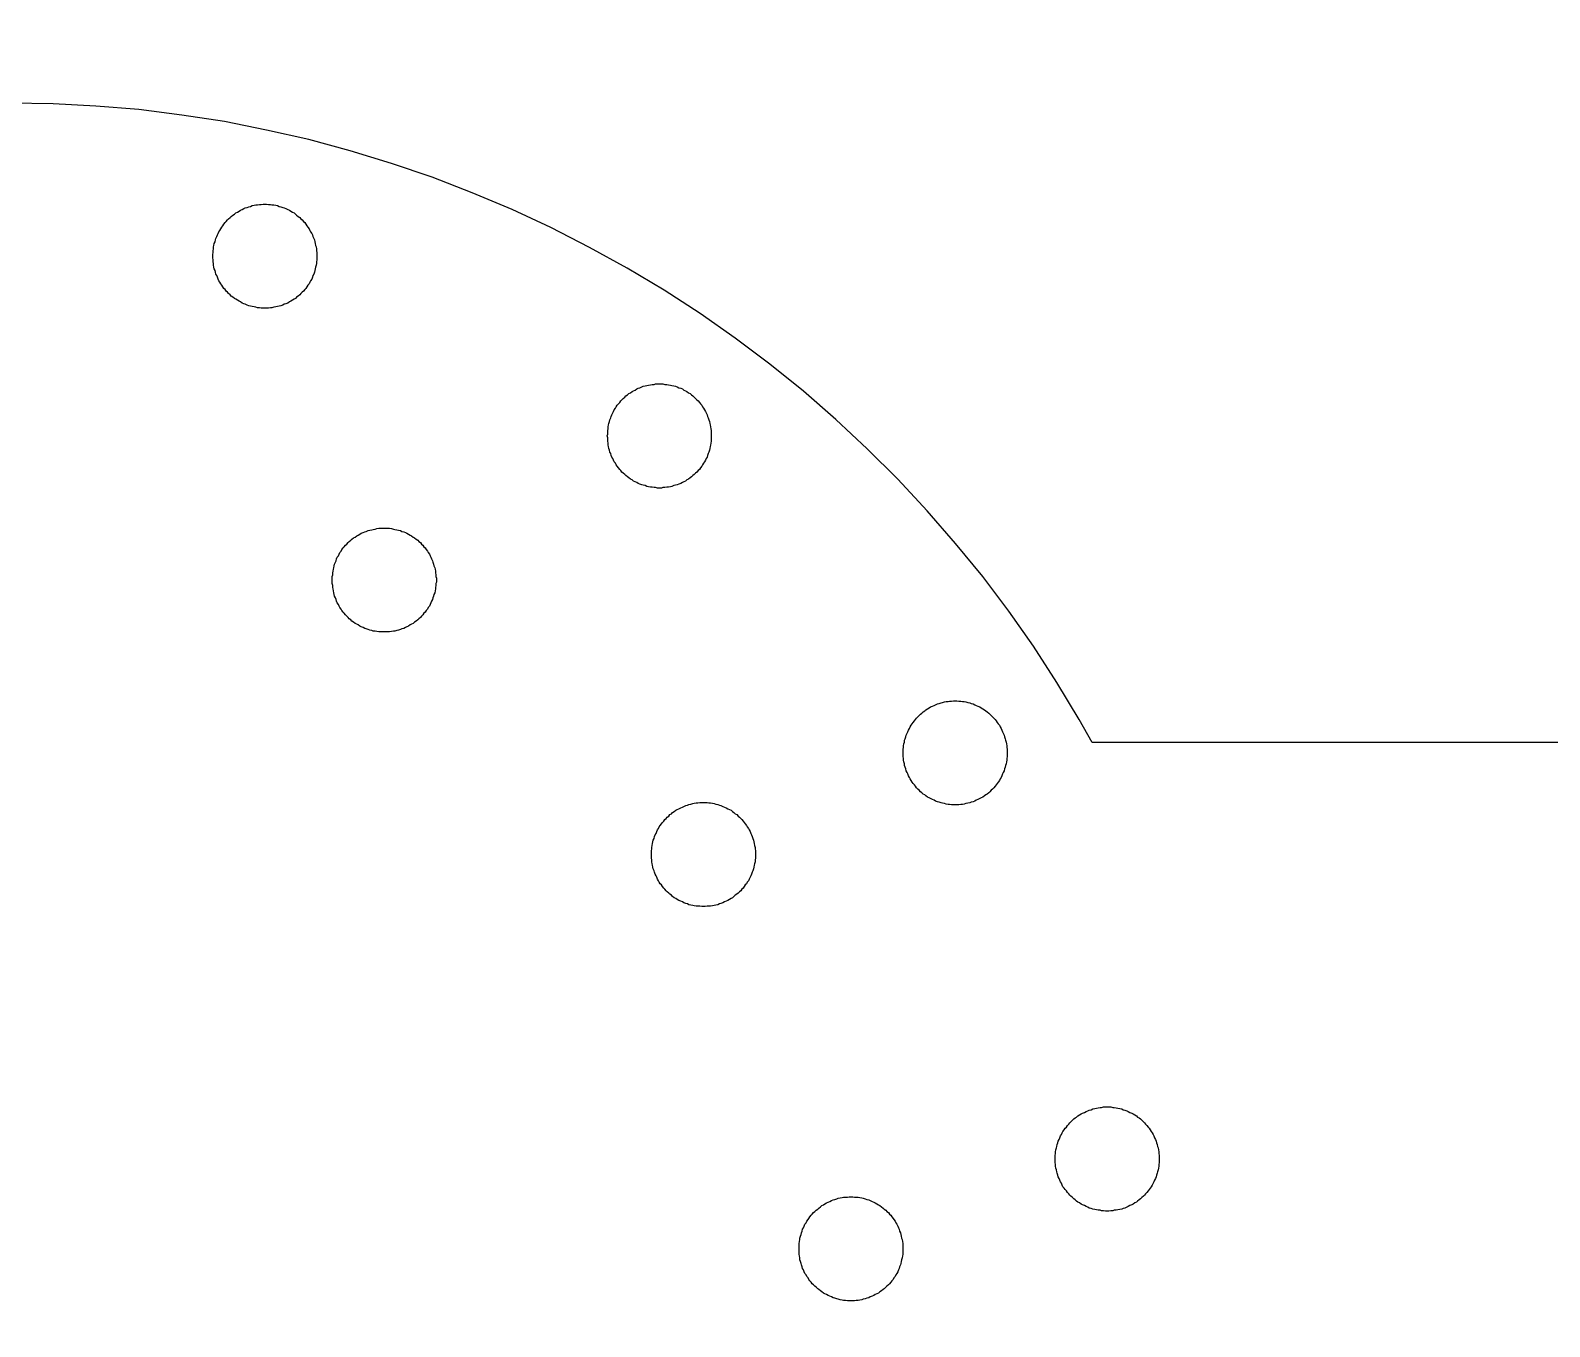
# Model space of a CAD drawing. Extents: x 1225654 to 1325654, y 924838 to 1022543.
# Drawn here: x 1268577 to 1269461, y 974397 to 975151 of the extents above; entities that cross this region are included whole.
import ezdxf

# ---------------------------------------------------------------- set-up
doc = ezdxf.new("R2010")
doc.units = 13

msp = doc.modelspace()

# ---------------------------------------------------------------- linework, layer by layer
msp.add_line((1269936.47, 974736.35), (1269194.48, 974736.35))
msp.add_lwpolyline([(1260678.27, 924838.41), (1290630.06, 924838.41, 6.524121)], format="xyb", close=True)
msp.add_lwpolyline([(1260678.27, 924838.41), (1290630.06, 924838.41, 6.524121)], format="xyb", close=True)
msp.add_lwpolyline([(1269194.48, 974736.35), (1269186.93, 974749.89), (1269173.9, 974771.27), (1269160.36, 974792.41), (1269146.01, 974812.87), (1269130.92, 974832.93), (1269114.92, 974852.25), (1269098.52, 974871.17), (1269081.43, 974889.63), (1269063.66, 974907.17), (1269045.43, 974924.26), (1269026.51, 974940.66), (1269006.91, 974956.44), (1268986.91, 974971.52), (1268966.45, 974985.92), (1268945.53, 974999.41), (1268923.93, 975012.21), (1268902.1, 975024.39), (1268879.58, 975035.87), (1268857.06, 975046.45), (1268833.92, 975056.1), (1268810.48, 975065.13), (1268786.88, 975073.19), (1268762.82, 975080.62), (1268738.76, 975087.14), (1268714.19, 975092.57), (1268689.67, 975097.54), (1268664.92, 975101.31), (1268639.95, 975104.51), (1268614.97, 975106.51), (1268590, 975107.88), (1268565.02, 975108.34)])
for points in [[(1268743.45, 975019.19), (1268743.45, 975018.33), (1268743.45, 975017.19), (1268743.22, 975016.04), (1268743.22, 975014.96), (1268742.99, 975014.04), (1268742.76, 975012.9), (1268742.53, 975011.98), (1268742.36, 975010.9), (1268742.13, 975009.98), (1268741.68, 975008.84), (1268741.22, 975007.98), (1268740.99, 975007.07), (1268740.53, 975005.93), (1268739.85, 975005.01), (1268739.39, 975004.16), (1268738.93, 975003.24), (1268738.3, 975002.33), (1268737.62, 975001.41), (1268737.16, 975000.55), (1268736.47, 974999.87), (1268735.79, 974998.95), (1268734.93, 974998.27), (1268734.25, 974997.64), (1268733.56, 974996.73), (1268732.65, 974996.04), (1268731.73, 974995.35), (1268731.1, 974994.67), (1268730.19, 974994.21), (1268729.27, 974993.58), (1268728.36, 974993.13), (1268727.5, 974992.67), (1268726.59, 974991.98), (1268725.44, 974991.53), (1268724.53, 974991.3), (1268723.67, 974990.84), (1268722.53, 974990.44), (1268721.62, 974990.21), (1268720.53, 974989.98), (1268719.62, 974989.75), (1268718.47, 974989.52), (1268717.39, 974989.3), (1268716.47, 974989.3), (1268715.33, 974989.07), (1268714.19, 974989.07), (1268713.33, 974989.07), (1268712.19, 974989.07), (1268711.04, 974989.07), (1268710.19, 974989.3), (1268709.04, 974989.3), (1268707.9, 974989.52), (1268706.99, 974989.75), (1268705.9, 974989.98), (1268704.98, 974990.21), (1268703.84, 974990.44), (1268702.98, 974990.84), (1268701.84, 974991.3), (1268700.93, 974991.53), (1268700.01, 974991.98), (1268699.16, 974992.67), (1268698.24, 974993.13), (1268697.33, 974993.58), (1268696.41, 974994.21), (1268695.56, 974994.67), (1268694.64, 974995.35), (1268693.73, 974996.04), (1268693.04, 974996.73), (1268692.18, 974997.64), (1268691.5, 974998.27), (1268690.81, 974998.95), (1268690.13, 974999.87), (1268689.44, 975000.55), (1268688.81, 975001.41), (1268688.13, 975002.33), (1268687.67, 975003.24), (1268686.98, 975004.16), (1268686.53, 975005.01), (1268686.07, 975005.93), (1268685.61, 975007.07), (1268685.21, 975007.98), (1268684.75, 975008.84), (1268684.53, 975009.98), (1268684.3, 975010.9), (1268683.84, 975011.98), (1268683.61, 975012.9), (1268683.38, 975014.04), (1268683.38, 975014.96), (1268683.15, 975016.04), (1268683.15, 975017.19), (1268682.93, 975018.33), (1268682.93, 975019.19), (1268682.93, 975020.33), (1268683.15, 975021.47), (1268683.15, 975022.39), (1268683.38, 975023.47), (1268683.38, 975024.61), (1268683.61, 975025.53), (1268683.84, 975026.62), (1268684.3, 975027.53), (1268684.53, 975028.67), (1268684.75, 975029.59), (1268685.21, 975030.67), (1268685.61, 975031.59), (1268686.07, 975032.5), (1268686.53, 975033.36), (1268686.98, 975034.27), (1268687.67, 975035.19), (1268688.13, 975036.1), (1268688.81, 975036.96), (1268689.44, 975037.87), (1268690.13, 975038.79), (1268690.81, 975039.47), (1268691.5, 975040.39), (1268692.18, 975041.02), (1268693.04, 975041.7), (1268693.73, 975042.39), (1268694.64, 975043.07), (1268695.56, 975043.76), (1268696.41, 975044.39), (1268697.33, 975044.85), (1268698.24, 975045.53), (1268699.16, 975045.99), (1268700.01, 975046.45), (1268700.93, 975046.9), (1268701.84, 975047.36), (1268702.98, 975047.59), (1268703.84, 975047.99), (1268704.98, 975048.22), (1268705.9, 975048.68), (1268706.99, 975048.9), (1268707.9, 975049.13), (1268709.04, 975049.13), (1268710.19, 975049.36), (1268711.04, 975049.36), (1268712.19, 975049.59), (1268713.33, 975049.59), (1268714.19, 975049.59), (1268715.33, 975049.36), (1268716.47, 975049.36), (1268717.39, 975049.13), (1268718.47, 975049.13), (1268719.62, 975048.9), (1268720.53, 975048.68), (1268721.62, 975048.22), (1268722.53, 975047.99), (1268723.67, 975047.59), (1268724.53, 975047.36), (1268725.44, 975046.9), (1268726.59, 975046.45), (1268727.5, 975045.99), (1268728.36, 975045.53), (1268729.27, 975044.85), (1268730.19, 975044.39), (1268731.1, 975043.76), (1268731.73, 975043.07), (1268732.65, 975042.39), (1268733.56, 975041.7), (1268734.25, 975041.02), (1268734.93, 975040.39), (1268735.79, 975039.47), (1268736.47, 975038.79), (1268737.16, 975037.87), (1268737.62, 975036.96), (1268738.3, 975036.1), (1268738.93, 975035.19), (1268739.39, 975034.27), (1268739.85, 975033.36), (1268740.53, 975032.5), (1268740.99, 975031.59), (1268741.22, 975030.67), (1268741.68, 975029.59), (1268742.13, 975028.67), (1268742.36, 975027.53), (1268742.53, 975026.62), (1268742.76, 975025.53), (1268742.99, 975024.61), (1268743.22, 975023.47), (1268743.22, 975022.39), (1268743.45, 975021.47), (1268743.45, 975020.33), (1268743.45, 975019.19), (1268743.45, 975019.19)], [(1268972.96, 974914.83), (1268972.96, 974913.69), (1268972.96, 974912.54), (1268972.96, 974911.69), (1268972.73, 974910.54), (1268972.5, 974909.4), (1268972.28, 974908.49), (1268972.05, 974907.4), (1268971.82, 974906.49), (1268971.59, 974905.34), (1268971.13, 974904.49), (1268970.73, 974903.34), (1268970.5, 974902.43), (1268970.05, 974901.51), (1268969.59, 974900.66), (1268968.9, 974899.74), (1268968.45, 974898.83), (1268967.76, 974897.91), (1268967.36, 974897.06), (1268966.67, 974896.14), (1268965.99, 974895.23), (1268965.3, 974894.54), (1268964.62, 974893.68), (1268963.76, 974893), (1268963.07, 974892.31), (1268962.16, 974891.63), (1268961.47, 974890.94), (1268960.56, 974890.31), (1268959.7, 974889.63), (1268958.79, 974889.17), (1268957.87, 974888.48), (1268956.96, 974888.03), (1268956.1, 974887.57), (1268955.19, 974887.11), (1268954.04, 974886.71), (1268953.13, 974886.25), (1268952.04, 974886.03), (1268951.13, 974885.8), (1268949.99, 974885.34), (1268949.13, 974885.11), (1268947.99, 974884.88), (1268947.07, 974884.88), (1268945.99, 974884.65), (1268944.84, 974884.65), (1268943.93, 974884.43), (1268942.79, 974884.43), (1268941.7, 974884.43), (1268940.56, 974884.65), (1268939.64, 974884.65), (1268938.56, 974884.88), (1268937.64, 974884.88), (1268936.5, 974885.11), (1268935.36, 974885.34), (1268934.5, 974885.8), (1268933.36, 974886.03), (1268932.44, 974886.25), (1268931.36, 974886.71), (1268930.44, 974887.11), (1268929.53, 974887.57), (1268928.61, 974888.03), (1268927.76, 974888.48), (1268926.84, 974889.17), (1268925.93, 974889.63), (1268925.01, 974890.31), (1268924.16, 974890.94), (1268923.24, 974891.63), (1268922.56, 974892.31), (1268921.64, 974893), (1268920.95, 974893.68), (1268920.33, 974894.54), (1268919.64, 974895.23), (1268918.95, 974896.14), (1268918.27, 974897.06), (1268917.58, 974897.91), (1268917.18, 974898.83), (1268916.5, 974899.74), (1268916.04, 974900.66), (1268915.58, 974901.51), (1268915.13, 974902.43), (1268914.67, 974903.34), (1268914.44, 974904.49), (1268913.98, 974905.34), (1268913.81, 974906.49), (1268913.35, 974907.4), (1268913.13, 974908.49), (1268912.9, 974909.4), (1268912.9, 974910.54), (1268912.67, 974911.69), (1268912.67, 974912.54), (1268912.67, 974913.69), (1268912.44, 974914.83), (1268912.67, 974915.69), (1268912.67, 974916.83), (1268912.67, 974917.97), (1268912.9, 974918.89), (1268912.9, 974919.97), (1268913.13, 974921.12), (1268913.35, 974922.03), (1268913.81, 974923.12), (1268913.98, 974924.03), (1268914.44, 974925.17), (1268914.67, 974926.09), (1268915.13, 974926.95), (1268915.58, 974928.09), (1268916.04, 974929), (1268916.5, 974929.86), (1268917.18, 974930.77), (1268917.58, 974931.69), (1268918.27, 974932.6), (1268918.95, 974933.46), (1268919.64, 974934.15), (1268920.33, 974935.06), (1268920.95, 974935.75), (1268921.64, 974936.43), (1268922.56, 974937.29), (1268923.24, 974937.98), (1268924.16, 974938.66), (1268925.01, 974939.35), (1268925.93, 974939.8), (1268926.84, 974940.49), (1268927.76, 974940.89), (1268928.61, 974941.35), (1268929.53, 974942.03), (1268930.44, 974942.49), (1268931.36, 974942.72), (1268932.44, 974943.18), (1268933.36, 974943.63), (1268934.5, 974943.86), (1268935.36, 974944.03), (1268936.5, 974944.26), (1268937.64, 974944.49), (1268938.56, 974944.72), (1268939.64, 974944.72), (1268940.56, 974944.95), (1268941.7, 974944.95), (1268942.79, 974944.95), (1268943.93, 974944.95), (1268944.84, 974944.95), (1268945.99, 974944.72), (1268947.07, 974944.72), (1268947.99, 974944.49), (1268949.13, 974944.26), (1268949.99, 974944.03), (1268951.13, 974943.86), (1268952.04, 974943.63), (1268953.13, 974943.18), (1268954.04, 974942.72), (1268955.19, 974942.49), (1268956.1, 974942.03), (1268956.96, 974941.35), (1268957.87, 974940.89), (1268958.79, 974940.49), (1268959.7, 974939.8), (1268960.56, 974939.35), (1268961.47, 974938.66), (1268962.16, 974937.98), (1268963.07, 974937.29), (1268963.76, 974936.43), (1268964.62, 974935.75), (1268965.3, 974935.06), (1268965.99, 974934.15), (1268966.67, 974933.46), (1268967.36, 974932.6), (1268967.76, 974931.69), (1268968.45, 974930.77), (1268968.9, 974929.86), (1268969.59, 974929), (1268970.05, 974928.09), (1268970.5, 974926.95), (1268970.73, 974926.09), (1268971.13, 974925.17), (1268971.59, 974924.03), (1268971.82, 974923.12), (1268972.05, 974922.03), (1268972.28, 974921.12), (1268972.5, 974919.97), (1268972.73, 974918.89), (1268972.96, 974917.97), (1268972.96, 974916.83), (1268972.96, 974915.69), (1268972.96, 974914.83), (1268972.96, 974914.83)], [(1268813, 974830.88), (1268813, 974829.73), (1268812.77, 974828.88), (1268812.77, 974827.73), (1268812.54, 974826.59), (1268812.54, 974825.73), (1268812.31, 974824.59), (1268812.08, 974823.45), (1268811.63, 974822.59), (1268811.4, 974821.45), (1268810.94, 974820.53), (1268810.71, 974819.62), (1268810.26, 974818.53), (1268809.86, 974817.62), (1268809.4, 974816.7), (1268808.94, 974815.79), (1268808.26, 974814.93), (1268807.8, 974814.02), (1268807.11, 974813.1), (1268806.48, 974812.19), (1268805.8, 974811.56), (1268805.11, 974810.65), (1268804.43, 974809.96), (1268803.74, 974809.05), (1268802.88, 974808.36), (1268802.2, 974807.73), (1268801.28, 974807.04), (1268800.37, 974806.36), (1268799.51, 974805.67), (1268798.6, 974805.22), (1268797.68, 974804.76), (1268796.77, 974804.13), (1268795.91, 974803.67), (1268795, 974803.22), (1268794.08, 974802.76), (1268792.94, 974802.53), (1268792.08, 974802.07), (1268790.94, 974801.84), (1268790.02, 974801.62), (1268788.88, 974801.16), (1268788.02, 974801.16), (1268786.88, 974800.99), (1268785.74, 974800.76), (1268784.88, 974800.76), (1268783.74, 974800.76), (1268782.59, 974800.76), (1268781.68, 974800.76), (1268780.59, 974800.76), (1268779.45, 974800.76), (1268778.31, 974800.99), (1268777.45, 974801.16), (1268776.31, 974801.16), (1268775.39, 974801.62), (1268774.31, 974801.84), (1268773.39, 974802.07), (1268772.25, 974802.53), (1268771.34, 974802.76), (1268770.48, 974803.22), (1268769.34, 974803.67), (1268768.42, 974804.13), (1268767.51, 974804.76), (1268766.65, 974805.22), (1268765.74, 974805.67), (1268764.82, 974806.36), (1268763.91, 974807.04), (1268763.28, 974807.73), (1268762.36, 974808.36), (1268761.68, 974809.05), (1268760.99, 974809.96), (1268760.13, 974810.65), (1268759.45, 974811.56), (1268758.76, 974812.19), (1268758.08, 974813.1), (1268757.62, 974814.02), (1268756.93, 974814.93), (1268756.53, 974815.79), (1268756.08, 974816.7), (1268755.39, 974817.62), (1268754.93, 974818.53), (1268754.71, 974819.62), (1268754.25, 974820.53), (1268753.79, 974821.45), (1268753.56, 974822.59), (1268753.33, 974823.45), (1268753.11, 974824.59), (1268752.93, 974825.73), (1268752.71, 974826.59), (1268752.71, 974827.73), (1268752.48, 974828.88), (1268752.48, 974829.73), (1268752.48, 974830.88), (1268752.48, 974832.02), (1268752.48, 974832.93), (1268752.71, 974834.02), (1268752.71, 974835.16), (1268752.93, 974836.08), (1268753.11, 974837.16), (1268753.33, 974838.08), (1268753.56, 974839.22), (1268753.79, 974840.13), (1268754.25, 974841.22), (1268754.71, 974842.14), (1268754.93, 974843.28), (1268755.39, 974844.14), (1268756.08, 974845.05), (1268756.53, 974845.96), (1268756.93, 974846.88), (1268757.62, 974847.74), (1268758.08, 974848.65), (1268758.76, 974849.56), (1268759.45, 974850.25), (1268760.13, 974851.16), (1268760.99, 974851.79), (1268761.68, 974852.71), (1268762.36, 974853.39), (1268763.28, 974854.08), (1268763.91, 974854.77), (1268764.82, 974855.39), (1268765.74, 974855.85), (1268766.65, 974856.54), (1268767.51, 974856.99), (1268768.42, 974857.68), (1268769.34, 974858.14), (1268770.48, 974858.54), (1268771.34, 974858.99), (1268772.25, 974859.22), (1268773.39, 974859.68), (1268774.31, 974859.91), (1268775.39, 974860.14), (1268776.31, 974860.37), (1268777.45, 974860.59), (1268778.31, 974860.82), (1268779.45, 974861.05), (1268780.59, 974861.05), (1268781.68, 974861.05), (1268782.59, 974861.05), (1268783.74, 974861.05), (1268784.88, 974861.05), (1268785.74, 974861.05), (1268786.88, 974860.82), (1268788.02, 974860.59), (1268788.88, 974860.37), (1268790.02, 974860.14), (1268790.94, 974859.91), (1268792.08, 974859.68), (1268792.94, 974859.22), (1268794.08, 974858.99), (1268795, 974858.54), (1268795.91, 974858.14), (1268796.77, 974857.68), (1268797.68, 974856.99), (1268798.6, 974856.54), (1268799.51, 974855.85), (1268800.37, 974855.39), (1268801.28, 974854.77), (1268802.2, 974854.08), (1268802.88, 974853.39), (1268803.74, 974852.71), (1268804.43, 974851.79), (1268805.11, 974851.16), (1268805.8, 974850.25), (1268806.48, 974849.56), (1268807.11, 974848.65), (1268807.8, 974847.74), (1268808.26, 974846.88), (1268808.94, 974845.96), (1268809.4, 974845.05), (1268809.86, 974844.14), (1268810.26, 974843.28), (1268810.71, 974842.14), (1268810.94, 974841.22), (1268811.4, 974840.13), (1268811.63, 974839.22), (1268812.08, 974838.08), (1268812.31, 974837.16), (1268812.54, 974836.08), (1268812.54, 974835.16), (1268812.77, 974834.02), (1268812.77, 974832.93), (1268813, 974832.02), (1268813, 974830.88), (1268813, 974830.88)], [(1269145.1, 974730.29), (1269145.1, 974729.44), (1269145.1, 974728.29), (1269144.87, 974727.15), (1269144.87, 974726.23), (1269144.64, 974725.15), (1269144.41, 974724.01), (1269144.18, 974723.09), (1269143.95, 974722.01), (1269143.5, 974721.09), (1269143.27, 974719.95), (1269142.81, 974719.03), (1269142.41, 974718.18), (1269141.95, 974717.03), (1269141.5, 974716.12), (1269141.04, 974715.26), (1269140.58, 974714.35), (1269139.9, 974713.43), (1269139.21, 974712.52), (1269138.58, 974711.89), (1269138.12, 974710.98), (1269137.21, 974710.06), (1269136.52, 974709.38), (1269135.84, 974708.69), (1269134.98, 974707.83), (1269134.3, 974707.15), (1269133.38, 974706.46), (1269132.7, 974706), (1269131.78, 974705.32), (1269130.92, 974704.69), (1269130.01, 974704.23), (1269129.1, 974703.77), (1269128.01, 974703.32), (1269127.09, 974702.86), (1269126.18, 974702.4), (1269125.27, 974701.95), (1269124.18, 974701.72), (1269123.27, 974701.26), (1269122.12, 974701.09), (1269120.98, 974700.86), (1269120.12, 974700.63), (1269118.98, 974700.4), (1269118.07, 974700.4), (1269116.98, 974700.17), (1269115.84, 974700.17), (1269114.92, 974700.17), (1269113.84, 974700.17), (1269112.69, 974700.17), (1269111.55, 974700.4), (1269110.64, 974700.4), (1269109.55, 974700.63), (1269108.64, 974700.86), (1269107.49, 974701.09), (1269106.64, 974701.26), (1269105.49, 974701.72), (1269104.58, 974701.95), (1269103.43, 974702.4), (1269102.58, 974702.86), (1269101.66, 974703.32), (1269100.52, 974703.77), (1269099.61, 974704.23), (1269098.75, 974704.69), (1269097.83, 974705.32), (1269097.15, 974706), (1269096.23, 974706.46), (1269095.38, 974707.15), (1269094.69, 974707.83), (1269093.78, 974708.69), (1269093.09, 974709.38), (1269092.4, 974710.06), (1269091.78, 974710.98), (1269091.09, 974711.89), (1269090.4, 974712.52), (1269089.72, 974713.43), (1269089.26, 974714.35), (1269088.63, 974715.26), (1269088.18, 974716.12), (1269087.72, 974717.03), (1269087.26, 974718.18), (1269086.8, 974719.03), (1269086.35, 974719.95), (1269086.12, 974721.09), (1269085.66, 974722.01), (1269085.43, 974723.09), (1269085.26, 974724.01), (1269085.03, 974725.15), (1269084.8, 974726.23), (1269084.8, 974727.15), (1269084.58, 974728.29), (1269084.58, 974729.44), (1269084.58, 974730.29), (1269084.58, 974731.44), (1269084.58, 974732.58), (1269084.8, 974733.44), (1269084.8, 974734.58), (1269085.03, 974735.72), (1269085.26, 974736.64), (1269085.43, 974737.72), (1269085.66, 974738.64), (1269086.12, 974739.78), (1269086.35, 974740.64), (1269086.8, 974741.78), (1269087.26, 974742.69), (1269087.72, 974743.61), (1269088.18, 974744.47), (1269088.63, 974745.61), (1269089.26, 974746.52), (1269089.72, 974747.21), (1269090.4, 974748.07), (1269091.09, 974748.98), (1269091.78, 974749.89), (1269092.4, 974750.58), (1269093.09, 974751.44), (1269093.78, 974752.12), (1269094.69, 974752.81), (1269095.38, 974753.5), (1269096.23, 974754.18), (1269097.15, 974754.81), (1269097.83, 974755.5), (1269098.75, 974755.95), (1269099.61, 974756.64), (1269100.52, 974757.1), (1269101.66, 974757.55), (1269102.58, 974758.01), (1269103.43, 974758.41), (1269104.58, 974758.87), (1269105.49, 974759.1), (1269106.64, 974759.55), (1269107.49, 974759.78), (1269108.64, 974760.01), (1269109.55, 974760.24), (1269110.64, 974760.24), (1269111.55, 974760.47), (1269112.69, 974760.47), (1269113.84, 974760.7), (1269114.92, 974760.7), (1269115.84, 974760.7), (1269116.98, 974760.47), (1269118.07, 974760.47), (1269118.98, 974760.24), (1269120.12, 974760.24), (1269120.98, 974760.01), (1269122.12, 974759.78), (1269123.27, 974759.55), (1269124.18, 974759.1), (1269125.27, 974758.87), (1269126.18, 974758.41), (1269127.09, 974758.01), (1269128.01, 974757.55), (1269129.1, 974757.1), (1269130.01, 974756.64), (1269130.92, 974755.95), (1269131.78, 974755.5), (1269132.7, 974754.81), (1269133.38, 974754.18), (1269134.3, 974753.5), (1269134.98, 974752.81), (1269135.84, 974752.12), (1269136.52, 974751.44), (1269137.21, 974750.58), (1269138.12, 974749.89), (1269138.58, 974748.98), (1269139.21, 974748.07), (1269139.9, 974747.21), (1269140.58, 974746.52), (1269141.04, 974745.61), (1269141.5, 974744.47), (1269141.95, 974743.61), (1269142.41, 974742.69), (1269142.81, 974741.78), (1269143.27, 974740.64), (1269143.5, 974739.78), (1269143.95, 974738.64), (1269144.18, 974737.72), (1269144.41, 974736.64), (1269144.64, 974735.72), (1269144.87, 974734.58), (1269144.87, 974733.44), (1269145.1, 974732.58), (1269145.1, 974731.44), (1269145.1, 974730.29), (1269145.1, 974730.29)], [(1268998.62, 974671.37), (1268998.62, 974670.23), (1268998.62, 974669.08), (1268998.39, 974668.23), (1268998.39, 974667.08), (1268998.16, 974665.94), (1268997.94, 974665.08), (1268997.71, 974663.94), (1268997.48, 974663.03), (1268997.02, 974661.88), (1268996.79, 974661.03), (1268996.34, 974659.88), (1268995.94, 974658.97), (1268995.48, 974658.11), (1268995.02, 974656.97), (1268994.56, 974656.05), (1268993.88, 974655.14), (1268993.42, 974654.28), (1268992.74, 974653.6), (1268992.11, 974652.68), (1268991.42, 974651.77), (1268990.73, 974651.14), (1268990.05, 974650.23), (1268989.36, 974649.54), (1268988.51, 974648.85), (1268987.82, 974648.17), (1268986.91, 974647.54), (1268985.99, 974646.85), (1268985.31, 974646.17), (1268984.45, 974645.71), (1268983.53, 974645.02), (1268982.62, 974644.57), (1268981.53, 974644.11), (1268980.62, 974643.71), (1268979.71, 974643.25), (1268978.56, 974642.8), (1268977.7, 974642.57), (1268976.79, 974642.11), (1268975.65, 974641.88), (1268974.56, 974641.65), (1268973.65, 974641.42), (1268972.5, 974641.2), (1268971.59, 974641.2), (1268970.5, 974641.2), (1268969.36, 974640.97), (1268968.22, 974640.97), (1268967.36, 974640.97), (1268966.22, 974641.2), (1268965.07, 974641.2), (1268964.16, 974641.2), (1268963.07, 974641.42), (1268962.16, 974641.65), (1268961.02, 974641.88), (1268959.93, 974642.11), (1268959.02, 974642.57), (1268958.1, 974642.8), (1268956.96, 974643.25), (1268956.1, 974643.71), (1268955.19, 974644.11), (1268954.04, 974644.57), (1268953.13, 974645.02), (1268952.27, 974645.71), (1268951.36, 974646.17), (1268950.44, 974646.85), (1268949.76, 974647.54), (1268948.9, 974648.17), (1268948.22, 974648.85), (1268947.3, 974649.54), (1268946.62, 974650.23), (1268945.99, 974651.14), (1268945.3, 974651.77), (1268944.61, 974652.68), (1268943.93, 974653.6), (1268943.24, 974654.28), (1268942.56, 974655.14), (1268942.16, 974656.05), (1268941.7, 974656.97), (1268941.24, 974658.11), (1268940.79, 974658.97), (1268940.33, 974659.88), (1268939.87, 974661.03), (1268939.64, 974661.88), (1268939.19, 974663.03), (1268938.96, 974663.94), (1268938.79, 974665.08), (1268938.56, 974665.94), (1268938.33, 974667.08), (1268938.33, 974668.23), (1268938.1, 974669.08), (1268938.1, 974670.23), (1268938.1, 974671.37), (1268938.1, 974672.29), (1268938.1, 974673.37), (1268938.33, 974674.51), (1268938.33, 974675.43), (1268938.56, 974676.51), (1268938.79, 974677.66), (1268938.96, 974678.57), (1268939.19, 974679.71), (1268939.64, 974680.57), (1268939.87, 974681.71), (1268940.33, 974682.63), (1268940.79, 974683.49), (1268941.24, 974684.63), (1268941.7, 974685.54), (1268942.16, 974686.46), (1268942.56, 974687.32), (1268943.24, 974688.23), (1268943.93, 974689.14), (1268944.61, 974689.83), (1268945.3, 974690.69), (1268945.99, 974691.6), (1268946.62, 974692.29), (1268947.3, 974692.97), (1268948.22, 974693.66), (1268948.9, 974694.52), (1268949.76, 974694.97), (1268950.44, 974695.66), (1268951.36, 974696.35), (1268952.27, 974697.03), (1268953.13, 974697.49), (1268954.04, 974697.89), (1268955.19, 974698.35), (1268956.1, 974698.8), (1268956.96, 974699.26), (1268958.1, 974699.72), (1268959.02, 974699.95), (1268959.93, 974700.4), (1268961.02, 974700.63), (1268962.16, 974700.86), (1268963.07, 974701.09), (1268964.16, 974701.26), (1268965.07, 974701.26), (1268966.22, 974701.49), (1268967.36, 974701.49), (1268968.22, 974701.49), (1268969.36, 974701.49), (1268970.5, 974701.49), (1268971.59, 974701.26), (1268972.5, 974701.26), (1268973.65, 974701.09), (1268974.56, 974700.86), (1268975.65, 974700.63), (1268976.79, 974700.4), (1268977.7, 974699.95), (1268978.56, 974699.72), (1268979.71, 974699.26), (1268980.62, 974698.8), (1268981.53, 974698.35), (1268982.62, 974697.89), (1268983.53, 974697.49), (1268984.45, 974697.03), (1268985.31, 974696.35), (1268985.99, 974695.66), (1268986.91, 974694.97), (1268987.82, 974694.52), (1268988.51, 974693.66), (1268989.36, 974692.97), (1268990.05, 974692.29), (1268990.73, 974691.6), (1268991.42, 974690.69), (1268992.11, 974689.83), (1268992.74, 974689.14), (1268993.42, 974688.23), (1268993.88, 974687.32), (1268994.56, 974686.46), (1268995.02, 974685.54), (1268995.48, 974684.63), (1268995.94, 974683.49), (1268996.34, 974682.63), (1268996.79, 974681.71), (1268997.02, 974680.57), (1268997.48, 974679.71), (1268997.71, 974678.57), (1268997.94, 974677.66), (1268998.16, 974676.51), (1268998.39, 974675.43), (1268998.39, 974674.51), (1268998.62, 974673.37), (1268998.62, 974672.29), (1268998.62, 974671.37), (1268998.62, 974671.37)], [(1269233.51, 974494.26), (1269233.51, 974493.18), (1269233.51, 974492.03), (1269233.28, 974491.12), (1269233.28, 974490.03), (1269233.05, 974488.89), (1269232.82, 974487.98), (1269232.59, 974486.83), (1269232.37, 974485.98), (1269231.91, 974484.83), (1269231.74, 974483.92), (1269231.28, 974482.83), (1269230.82, 974481.92), (1269230.36, 974481), (1269229.91, 974480.09), (1269229.45, 974479), (1269228.76, 974478.09), (1269228.31, 974477.18), (1269227.68, 974476.49), (1269226.99, 974475.63), (1269226.31, 974474.72), (1269225.62, 974474.03), (1269224.94, 974473.12), (1269224.31, 974472.49), (1269223.39, 974471.8), (1269222.71, 974471.12), (1269221.79, 974470.43), (1269220.94, 974469.75), (1269220.25, 974469.06), (1269219.33, 974468.66), (1269218.42, 974467.97), (1269217.51, 974467.52), (1269216.42, 974467.06), (1269215.51, 974466.6), (1269214.59, 974466.15), (1269213.51, 974465.69), (1269212.59, 974465.46), (1269211.68, 974465.06), (1269210.53, 974464.83), (1269209.45, 974464.6), (1269208.53, 974464.37), (1269207.39, 974464.37), (1269206.53, 974464.14), (1269205.39, 974464.14), (1269204.25, 974463.92), (1269203.16, 974463.92), (1269202.25, 974463.92), (1269201.1, 974464.14), (1269199.96, 974464.14), (1269199.1, 974464.37), (1269197.96, 974464.37), (1269197.05, 974464.6), (1269195.96, 974464.83), (1269194.82, 974465.06), (1269193.9, 974465.46), (1269192.76, 974465.69), (1269191.9, 974466.15), (1269190.99, 974466.6), (1269190.07, 974467.06), (1269188.93, 974467.52), (1269188.07, 974467.97), (1269187.16, 974468.66), (1269186.25, 974469.06), (1269185.33, 974469.75), (1269184.7, 974470.43), (1269183.79, 974471.12), (1269183.1, 974471.8), (1269182.19, 974472.49), (1269181.56, 974473.12), (1269180.87, 974474.03), (1269180.19, 974474.72), (1269179.5, 974475.63), (1269178.82, 974476.49), (1269178.13, 974477.18), (1269177.5, 974478.09), (1269177.04, 974479), (1269176.59, 974480.09), (1269176.13, 974481), (1269175.67, 974481.92), (1269175.22, 974482.83), (1269174.76, 974483.92), (1269174.59, 974484.83), (1269174.13, 974485.98), (1269173.9, 974486.83), (1269173.67, 974487.98), (1269173.44, 974488.89), (1269173.21, 974490.03), (1269173.21, 974491.12), (1269172.99, 974492.03), (1269172.99, 974493.18), (1269172.99, 974494.26), (1269172.99, 974495.18), (1269172.99, 974496.32), (1269173.21, 974497.46), (1269173.21, 974498.32), (1269173.44, 974499.46), (1269173.67, 974500.61), (1269173.9, 974501.46), (1269174.13, 974502.61), (1269174.59, 974503.52), (1269174.76, 974504.66), (1269175.22, 974505.52), (1269175.67, 974506.44), (1269176.13, 974507.58), (1269176.59, 974508.44), (1269177.04, 974509.35), (1269177.5, 974510.26), (1269178.13, 974511.18), (1269178.82, 974512.04), (1269179.5, 974512.72), (1269180.19, 974513.64), (1269180.87, 974514.55), (1269181.56, 974515.24), (1269182.19, 974515.87), (1269183.1, 974516.78), (1269183.79, 974517.47), (1269184.7, 974518.15), (1269185.33, 974518.61), (1269186.25, 974519.24), (1269187.16, 974519.92), (1269188.07, 974520.38), (1269188.93, 974520.84), (1269190.07, 974521.29), (1269190.99, 974521.75), (1269191.9, 974522.21), (1269192.76, 974522.61), (1269193.9, 974522.84), (1269194.82, 974523.3), (1269195.96, 974523.52), (1269197.05, 974523.75), (1269197.96, 974523.98), (1269199.1, 974524.21), (1269199.96, 974524.21), (1269201.1, 974524.44), (1269202.25, 974524.44), (1269203.16, 974524.44), (1269204.25, 974524.44), (1269205.39, 974524.44), (1269206.53, 974524.21), (1269207.39, 974524.21), (1269208.53, 974523.98), (1269209.45, 974523.75), (1269210.53, 974523.52), (1269211.68, 974523.3), (1269212.59, 974522.84), (1269213.51, 974522.61), (1269214.59, 974522.21), (1269215.51, 974521.75), (1269216.42, 974521.29), (1269217.51, 974520.84), (1269218.42, 974520.38), (1269219.33, 974519.92), (1269220.25, 974519.24), (1269220.94, 974518.61), (1269221.79, 974518.15), (1269222.71, 974517.47), (1269223.39, 974516.78), (1269224.31, 974515.87), (1269224.94, 974515.24), (1269225.62, 974514.55), (1269226.31, 974513.64), (1269226.99, 974512.72), (1269227.68, 974512.04), (1269228.31, 974511.18), (1269228.76, 974510.26), (1269229.45, 974509.35), (1269229.91, 974508.44), (1269230.36, 974507.58), (1269230.82, 974506.44), (1269231.28, 974505.52), (1269231.74, 974504.66), (1269231.91, 974503.52), (1269232.37, 974502.61), (1269232.59, 974501.46), (1269232.82, 974500.61), (1269233.05, 974499.46), (1269233.28, 974498.32), (1269233.28, 974497.46), (1269233.51, 974496.32), (1269233.51, 974495.18), (1269233.51, 974494.26), (1269233.51, 974494.26)], [(1269084.35, 974441.86), (1269084.35, 974440.94), (1269084.35, 974439.86), (1269084.35, 974438.71), (1269084.12, 974437.8), (1269083.89, 974436.71), (1269083.66, 974435.57), (1269083.43, 974434.66), (1269083.2, 974433.51), (1269082.98, 974432.66), (1269082.52, 974431.51), (1269082.29, 974430.6), (1269081.83, 974429.68), (1269081.43, 974428.6), (1269080.97, 974427.68), (1269080.29, 974426.77), (1269079.83, 974425.91), (1269079.15, 974425), (1269078.69, 974424.08), (1269078.06, 974423.4), (1269077.37, 974422.54), (1269076.69, 974421.63), (1269076, 974420.94), (1269075.09, 974420.25), (1269074.46, 974419.57), (1269073.55, 974418.71), (1269072.86, 974418.25), (1269071.95, 974417.57), (1269071.03, 974416.88), (1269070.17, 974416.2), (1269069.26, 974415.74), (1269068.34, 974415.34), (1269067.43, 974414.88), (1269066.57, 974414.42), (1269065.43, 974413.97), (1269064.52, 974413.51), (1269063.43, 974413.28), (1269062.52, 974412.82), (1269061.37, 974412.6), (1269060.46, 974412.37), (1269059.37, 974412.14), (1269058.46, 974411.91), (1269057.31, 974411.91), (1269056.23, 974411.74), (1269055.31, 974411.74), (1269054.17, 974411.74), (1269053.09, 974411.74), (1269052.17, 974411.74), (1269051.03, 974411.91), (1269049.89, 974411.91), (1269049.03, 974412.14), (1269047.88, 974412.37), (1269046.74, 974412.6), (1269045.88, 974412.82), (1269044.74, 974413.28), (1269043.83, 974413.51), (1269042.91, 974413.97), (1269041.83, 974414.42), (1269040.91, 974414.88), (1269040, 974415.34), (1269039.08, 974415.74), (1269038.23, 974416.2), (1269037.31, 974416.88), (1269036.4, 974417.57), (1269035.48, 974418.25), (1269034.85, 974418.71), (1269033.94, 974419.57), (1269033.25, 974420.25), (1269032.34, 974420.94), (1269031.71, 974421.63), (1269031.03, 974422.54), (1269030.34, 974423.4), (1269029.65, 974424.08), (1269029.2, 974425), (1269028.51, 974425.91), (1269028.11, 974426.77), (1269027.43, 974427.68), (1269026.97, 974428.6), (1269026.51, 974429.68), (1269026.05, 974430.6), (1269025.83, 974431.51), (1269025.37, 974432.66), (1269025.14, 974433.51), (1269024.91, 974434.66), (1269024.51, 974435.57), (1269024.51, 974436.71), (1269024.28, 974437.8), (1269024.05, 974438.71), (1269024.05, 974439.86), (1269024.05, 974440.94), (1269024.05, 974441.86), (1269024.05, 974443), (1269024.05, 974444.09), (1269024.05, 974445), (1269024.28, 974446.14), (1269024.51, 974447.29), (1269024.51, 974448.14), (1269024.91, 974449.29), (1269025.14, 974450.2), (1269025.37, 974451.29), (1269025.83, 974452.2), (1269026.05, 974453.34), (1269026.51, 974454.26), (1269026.97, 974455.12), (1269027.43, 974456.26), (1269028.11, 974457.17), (1269028.51, 974458.09), (1269029.2, 974458.94), (1269029.65, 974459.63), (1269030.34, 974460.54), (1269031.03, 974461.46), (1269031.71, 974462.09), (1269032.34, 974463), (1269033.25, 974463.69), (1269033.94, 974464.37), (1269034.85, 974465.06), (1269035.48, 974465.69), (1269036.4, 974466.37), (1269037.31, 974467.06), (1269038.23, 974467.52), (1269039.08, 974468.2), (1269040, 974468.66), (1269040.91, 974469.06), (1269041.83, 974469.52), (1269042.91, 974469.97), (1269043.83, 974470.43), (1269044.74, 974470.66), (1269045.88, 974471.12), (1269046.74, 974471.35), (1269047.88, 974471.57), (1269049.03, 974471.8), (1269049.89, 974472.03), (1269051.03, 974472.03), (1269052.17, 974472.03), (1269053.09, 974472.26), (1269054.17, 974472.26), (1269055.31, 974472.26), (1269056.23, 974472.03), (1269057.31, 974472.03), (1269058.46, 974472.03), (1269059.37, 974471.8), (1269060.46, 974471.57), (1269061.37, 974471.35), (1269062.52, 974471.12), (1269063.43, 974470.66), (1269064.52, 974470.43), (1269065.43, 974469.97), (1269066.57, 974469.52), (1269067.43, 974469.06), (1269068.34, 974468.66), (1269069.26, 974468.2), (1269070.17, 974467.52), (1269071.03, 974467.06), (1269071.95, 974466.37), (1269072.86, 974465.69), (1269073.55, 974465.06), (1269074.46, 974464.37), (1269075.09, 974463.69), (1269076, 974463), (1269076.69, 974462.09), (1269077.37, 974461.46), (1269078.06, 974460.54), (1269078.69, 974459.63), (1269079.15, 974458.94), (1269079.83, 974458.09), (1269080.29, 974457.17), (1269080.97, 974456.26), (1269081.43, 974455.12), (1269081.83, 974454.26), (1269082.29, 974453.34), (1269082.52, 974452.2), (1269082.98, 974451.29), (1269083.2, 974450.2), (1269083.43, 974449.29), (1269083.66, 974448.14), (1269083.89, 974447.29), (1269084.12, 974446.14), (1269084.35, 974445), (1269084.35, 974444.09), (1269084.35, 974443), (1269084.35, 974441.86), (1269084.35, 974441.86)]]:
    msp.add_lwpolyline(points, close=True)

doc.saveas('drawing.dxf')
